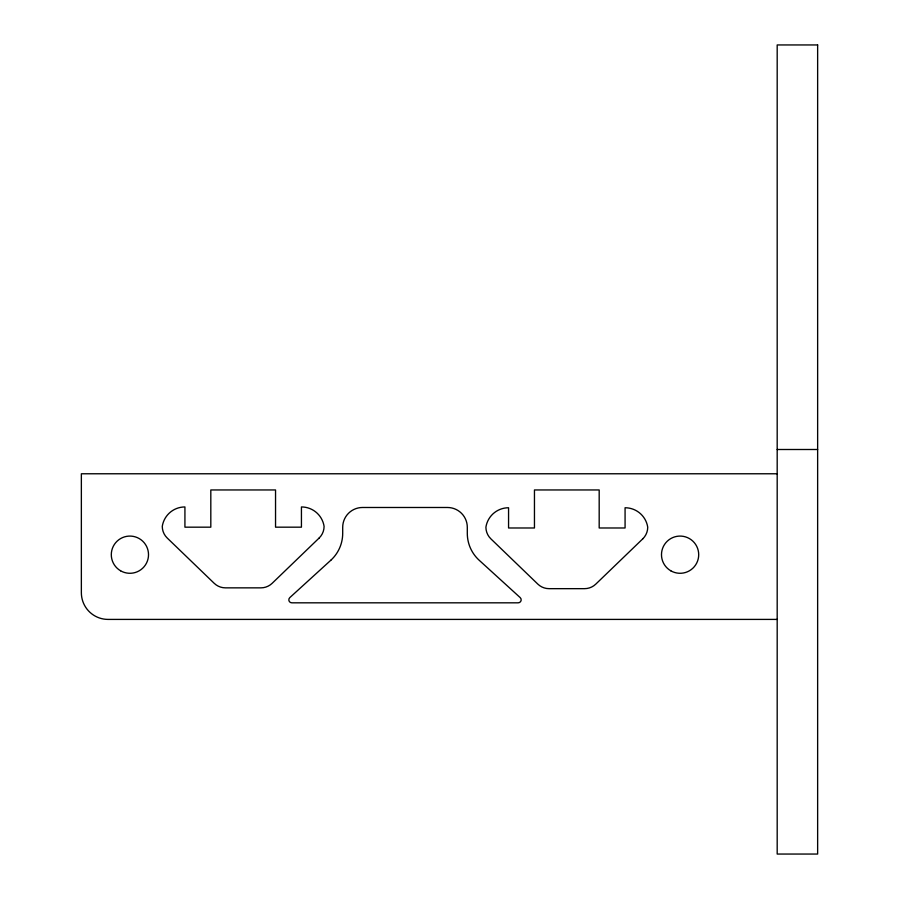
<?xml version="1.0" encoding="UTF-8"?>
<svg xmlns="http://www.w3.org/2000/svg" width="899" height="899" viewBox="0 0 899 899"><rect width="100%" height="100%" fill="white"/><g stroke="black" fill="none" stroke-linecap="round" stroke-linejoin="round"><path stroke-width="1.35" d="M777.186 449.5L817.641 449.5M777.186 473.773L81.36 473.773L81.36 592.711A26.7 26.7 0 0 0 108.06 619.411L777.186 619.411M319.145 538.018L272.15 583.316A16.182 16.182 0 0 1 260.924 587.856L225.435 587.856A16.182 16.182 0 0 1 214.209 583.316L167.214 538.018A16.182 16.182 0 0 1 162.27 526.365A22.924 22.924 0 0 1 184.924 506.946L184.924 527.174L210.815 527.174L210.815 489.955L275.543 489.955L275.543 527.174L301.435 527.174L301.435 506.946A22.924 22.924 0 0 1 324.089 526.365A16.182 16.182 0 0 1 319.145 538.018M642.785 538.827L595.79 584.125A16.182 16.182 0 0 1 584.564 588.665L549.075 588.665A16.182 16.182 0 0 1 537.849 584.125L490.854 538.827A16.182 16.182 0 0 1 485.909 527.174A22.924 22.924 0 0 1 508.564 507.755L508.564 527.983L534.456 527.983L534.456 489.955L599.184 489.955L599.184 527.983L625.075 527.983L625.075 507.755A22.924 22.924 0 0 1 647.73 527.174A16.182 16.182 0 0 1 642.785 538.827M330.81 560.257L289.793 597.621A2.989 2.989 0 0 0 291.815 602.824L518.184 602.824A2.989 2.989 0 0 0 520.206 597.621L479.189 560.257A36.41 36.41 0 0 1 467.3 533.343L467.3 527.308A19.823 19.823 0 0 0 447.477 507.486L362.522 507.486A19.823 19.823 0 0 0 342.699 527.308L342.699 533.343A36.41 36.41 0 0 1 330.81 560.257M817.641 44.95L777.186 44.95L777.186 854.05L817.641 854.05L817.641 44.95M670.789 570.798A18.609 18.609 0 0 0 698.703 554.683A18.609 18.609 0 0 0 670.789 538.568A18.609 18.609 0 0 0 670.789 570.798M120.601 570.798A18.609 18.609 0 0 0 148.515 554.683A18.609 18.609 0 0 0 120.601 538.568A18.609 18.609 0 0 0 120.601 570.798"/></g></svg>
